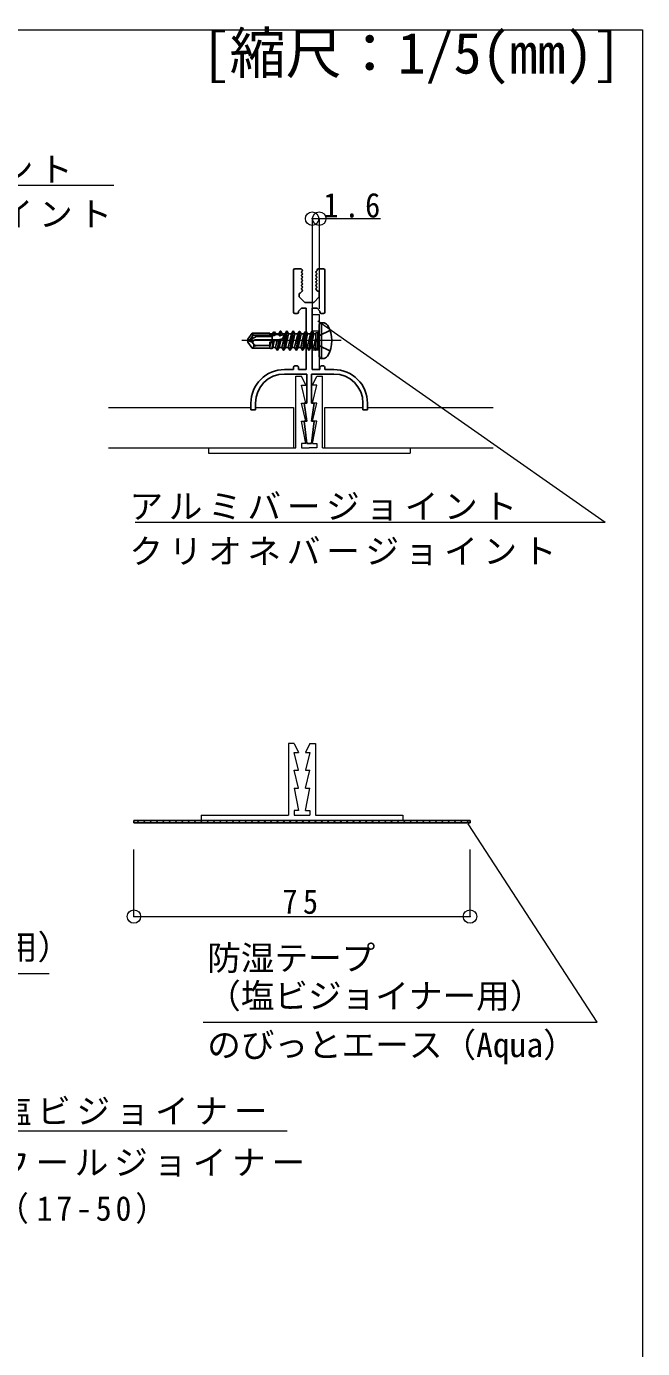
# Model space of a CAD drawing. Units: millimetres on the paper, with parts at other scales. Extents: x -195 to 195, y -135 to 132.
# Drawn here: x -29.5 to -2, y -88.1 to -29.1 of the extents above; entities that cross this region are included whole.
import ezdxf
from ezdxf.enums import TextEntityAlignment as Align

# ---------------------------------------------------------------- set-up
doc = ezdxf.new("R2010")
doc.units = ezdxf.units.MM
doc.header["$PDMODE"] = 32
doc.header["$PDSIZE"] = 0.6
for name, pattern in [('CHAIN1', [8, 5, -1, 1, -1]), ('DASHED1', [1.8, 1.2, -0.6]), ('LONG_DASHED1', [7, 6, -1])]:
    doc.linetypes.add(name, pattern=pattern)
for name, color, linetype, lineweight in [('3-0_中心線', 4, 'CHAIN1', 9), ('3-2_野縁受け', 3, 'Continuous', 18), ('3-3_野縁', 2, 'Continuous', 25), ('3-5_寸法', 4, 'Continuous', 9), ('3-6_文字', 7, 'Continuous', 18), ('3-B_補強金具・金具・その他', 3, 'Continuous', 18), ('3-C_ビス・アンカーボルト・強調図形', 2, 'Continuous', 25), ('3-D_パネル', 4, 'Continuous', 9), ('F-3_野縁', 3, 'Continuous', 18)]:
    doc.layers.add(name, color=color, linetype=linetype, lineweight=lineweight)
doc.layers.add('F-6_文字', color=7, linetype='Continuous')
doc.styles.add('ＭＳ ゴシック', font='')
doc.styles.get('ＭＳ ゴシック').set_extended_font_data('MS Gothic')

msp = doc.modelspace()

# ---------------------------------------------------------------- linework, layer by layer
at = {"layer": '3-0_中心線'}
msp.add_line((-15.456, -43.119), (-19.882, -43.119), dxfattribs=at)
at = {"layer": '3-2_野縁受け'}
for p, q in [((-17.476, -47.909), (-17.476, -44.709)), ((-17.476, -44.709), (-17.216, -44.709)), ((-16.536, -44.709), (-16.276, -44.709)), ((-16.276, -47.909), (-16.276, -44.709)), ((-21.376, -47.909), (-17.476, -47.909)), ((-21.376, -47.909), (-21.376, -48.149)), ((-21.376, -48.149), (-12.376, -48.149)), ((-21.376, -48.149), (-12.376, -48.149)), ((-16.276, -47.909), (-12.376, -47.909)), ((-12.376, -47.909), (-12.376, -48.149)), ((-17.798, -61.108), (-17.798, -64.308)), ((-17.548, -61.108), (-17.798, -61.108)), ((-17.548, -61.108), (-17.348, -61.508)), ((-16.848, -61.108), (-17.048, -61.508)), ((-16.848, -61.108), (-16.598, -61.108)), ((-16.598, -61.108), (-16.598, -64.308)), ((-17.548, -61.508), (-17.348, -61.508)), ((-17.348, -62.308), (-17.548, -61.508)), ((-17.048, -61.508), (-16.848, -61.508)), ((-16.848, -61.508), (-17.048, -62.308)), ((-17.548, -62.308), (-17.348, -62.308)), ((-17.348, -63.108), (-17.548, -62.308)), ((-17.048, -62.308), (-16.848, -62.308)), ((-17.048, -63.108), (-16.848, -62.308)), ((-17.548, -63.108), (-17.348, -63.108)), ((-17.548, -63.108), (-17.348, -64.108)), ((-17.048, -63.108), (-16.848, -63.108)), ((-17.048, -64.108), (-16.848, -63.108)), ((-21.698, -64.308), (-21.698, -64.548)), ((-21.698, -64.308), (-17.798, -64.308)), ((-17.548, -64.308), (-16.848, -64.308)), ((-17.048, -64.108), (-16.848, -64.108)), ((-16.848, -64.108), (-16.848, -64.308)), ((-16.598, -64.308), (-12.698, -64.308)), ((-12.698, -64.308), (-12.698, -64.548)), ((-21.698, -64.548), (-12.698, -64.548))]:
    msp.add_line(p, q, dxfattribs=at)
for points in [[(-17.026, -47.709), (-17.216, -46.709), (-17.026, -46.709), (-17.216, -45.909), (-17.026, -45.909), (-17.216, -45.109), (-17.026, -45.109), (-17.216, -44.709)], [(-16.726, -47.709), (-16.536, -46.709), (-16.726, -46.709), (-16.536, -45.909), (-16.726, -45.909), (-16.536, -45.109), (-16.726, -45.109), (-16.536, -44.709)], [(-17.026, -47.709), (-17.216, -47.709), (-17.216, -47.909), (-16.876, -47.909)], [(-16.726, -47.709), (-16.536, -47.709), (-16.536, -47.909), (-16.876, -47.909)], [(-17.348, -64.108), (-17.548, -64.108), (-17.548, -64.308)]]:
    msp.add_lwpolyline(points, dxfattribs=at)
at = {"layer": '3-3_野縁'}
for p, q in [((-17.576, -39.969), (-17.576, -41.849)), ((-17.259, -39.909), (-17.516, -39.909)), ((-17.188, -40.012), (-17.22, -40.045)), ((-17.22, -40.073), (-17.188, -40.106)), ((-17.217, -39.927), (-17.188, -39.956)), ((-16.532, -39.998), (-16.564, -40.031)), ((-16.564, -40.087), (-16.532, -40.12)), ((-16.532, -40.148), (-16.564, -40.181)), ((-16.526, -39.969), (-16.526, -39.984)), ((-16.466, -39.909), (-16.236, -39.909)), ((-16.176, -39.969), (-16.176, -41.849)), ((-17.188, -40.162), (-17.22, -40.195)), ((-17.22, -40.223), (-17.188, -40.256)), ((-17.188, -40.312), (-17.22, -40.345)), ((-17.22, -40.373), (-17.188, -40.406)), ((-17.188, -40.462), (-17.22, -40.495)), ((-17.22, -40.523), (-17.188, -40.556)), ((-17.188, -40.612), (-17.22, -40.645)), ((-17.22, -40.673), (-17.188, -40.706)), ((-16.564, -40.237), (-16.532, -40.27)), ((-16.532, -40.298), (-16.564, -40.331)), ((-16.564, -40.387), (-16.532, -40.42)), ((-16.532, -40.448), (-16.564, -40.481)), ((-16.564, -40.537), (-16.532, -40.57)), ((-16.532, -40.598), (-16.564, -40.631)), ((-16.564, -40.687), (-16.532, -40.72)), ((-17.316, -41.009), (-17.316, -41.169)), ((-17.309, -41.009), (-17.316, -41.009)), ((-17.316, -41.169), (-17.076, -41.409)), ((-17.266, -40.991), (-17.188, -40.912)), ((-17.188, -40.762), (-17.22, -40.795)), ((-17.22, -40.823), (-17.188, -40.856)), ((-16.436, -41.169), (-16.676, -41.409)), ((-16.523, -40.887), (-16.567, -40.834)), ((-16.532, -40.748), (-16.564, -40.781)), ((-16.477, -40.909), (-16.436, -40.909)), ((-16.436, -40.909), (-16.436, -41.169)), ((-17.516, -41.909), (-17.416, -41.909)), ((-17.356, -41.849), (-17.356, -41.799)), ((-16.676, -41.409), (-17.076, -41.409)), ((-17.006, -44.409), (-17.006, -41.669)), ((-16.746, -44.409), (-16.746, -41.669)), ((-16.746, -41.669), (-16.526, -41.669)), ((-16.396, -41.799), (-16.526, -41.669)), ((-16.396, -41.849), (-16.396, -41.799)), ((-16.236, -41.909), (-16.336, -41.909)), ((-17.416, -44.249), (-17.516, -44.249)), ((-16.336, -44.249), (-16.236, -44.249)), ((-17.576, -44.409), (-17.976, -44.409)), ((-16.976, -44.609), (-17.976, -44.609)), ((-17.576, -44.309), (-17.576, -44.409)), ((-17.356, -44.309), (-17.356, -44.409)), ((-17.006, -44.409), (-17.356, -44.409)), ((-16.976, -45.909), (-16.976, -44.609)), ((-16.776, -45.909), (-16.776, -44.609)), ((-16.776, -44.609), (-15.776, -44.609)), ((-16.746, -44.409), (-16.396, -44.409)), ((-16.396, -44.309), (-16.396, -44.409)), ((-16.176, -44.309), (-16.176, -44.409)), ((-16.176, -44.409), (-15.776, -44.409)), ((-19.476, -45.909), (-19.476, -46.209)), ((-19.276, -45.909), (-19.276, -46.209)), ((-17.096, -45.909), (-16.976, -45.909)), ((-16.776, -46.709), (-16.656, -45.909)), ((-16.656, -45.909), (-16.776, -45.909)), ((-14.476, -45.909), (-14.476, -46.209)), ((-14.276, -45.909), (-14.276, -46.209)), ((-19.476, -46.209), (-19.276, -46.209)), ((-14.476, -46.209), (-14.276, -46.209)), ((-16.976, -47.709), (-17.096, -46.709)), ((-16.776, -47.709), (-16.656, -46.709)), ((-16.656, -46.709), (-16.776, -46.709)), ((-16.976, -47.709), (-16.776, -47.709))]:
    msp.add_line(p, q, dxfattribs=at)
for points in [[(-17.356, -41.799), (-17.226, -41.669), (-17.006, -41.669)], [(-17.096, -46.709), (-16.976, -46.709), (-17.096, -45.909)]]:
    msp.add_lwpolyline(points, dxfattribs=at)
for centre, radius, start, end in [((-17.516, -39.969), 0.06, 90, 180), ((-17.259, -39.969), 0.06, 44.87045, 90), ((-17.206, -40.059), 0.02, 135.12955, 224.87045), ((-17.216, -39.984), 0.04, 315.12955, 44.87045), ((-17.216, -40.134), 0.04, 315.12955, 44.87045), ((-16.536, -40.059), 0.04, 135.12955, 224.87045), ((-16.546, -39.984), 0.02, 315.12955, 0), ((-16.546, -40.134), 0.02, 315.12955, 44.87045), ((-16.466, -39.969), 0.06, 90, 180), ((-16.236, -39.969), 0.06, 0, 90), ((-17.206, -40.209), 0.02, 135.12955, 224.87045), ((-17.206, -40.359), 0.02, 135.12955, 224.87045), ((-17.206, -40.509), 0.02, 135.12955, 224.87045), ((-17.206, -40.659), 0.02, 135.12955, 224.87045), ((-17.216, -40.284), 0.04, 315.12955, 44.87045), ((-17.216, -40.434), 0.04, 315.12955, 44.87045), ((-17.216, -40.584), 0.04, 315.12955, 44.87045), ((-17.216, -40.734), 0.04, 315.12955, 44.87045), ((-16.536, -40.209), 0.04, 135.12955, 224.87045), ((-16.536, -40.359), 0.04, 135.12955, 224.87045), ((-16.536, -40.509), 0.04, 135.12955, 224.87045), ((-16.536, -40.659), 0.04, 135.12955, 224.87045), ((-16.546, -40.284), 0.02, 315.12955, 44.87045), ((-16.546, -40.434), 0.02, 315.12955, 44.87045), ((-16.546, -40.584), 0.02, 315.12955, 44.87045), ((-16.546, -40.734), 0.02, 315.12955, 44.87045), ((-17.309, -40.949), 0.06, 270, 315.12955), ((-17.206, -40.809), 0.02, 135.12955, 224.87045), ((-17.216, -40.884), 0.04, 315.12955, 44.87045), ((-16.536, -40.809), 0.04, 135.12955, 219.50926), ((-16.477, -40.849), 0.06, 219.50926, 270), ((-17.516, -41.849), 0.06, 180, 270), ((-17.416, -41.849), 0.06, 270, 0), ((-16.336, -41.849), 0.06, 180, 270), ((-16.236, -41.849), 0.06, 270, 0), ((-17.516, -44.309), 0.06, 90, 180), ((-17.416, -44.309), 0.06, 0, 90), ((-16.336, -44.309), 0.06, 90, 180), ((-16.236, -44.309), 0.06, 0, 90), ((-17.976, -45.909), 1.5, 90, 180), ((-17.976, -45.909), 1.3, 90, 180), ((-15.776, -45.909), 1.5, 0, 90), ((-15.776, -45.909), 1.3, 0, 90)]:
    msp.add_arc(centre, radius, start, end, dxfattribs=at)
at = {"layer": '3-5_寸法'}
for p, q in [((-16.746, -37.671), (-13.691, -37.671)), ((-16.746, -37.671), (-16.746, -41.7)), ((-16.426, -37.671), (-16.426, -41.7)), ((-24.698, -68.842), (-24.698, -65.846)), ((-9.698, -68.842), (-9.698, -65.846)), ((-24.698, -68.842), (-9.698, -68.842))]:
    msp.add_line(p, q, dxfattribs=at)
at = {"layer": '3-5_寸法', "color": 3}
for p in [(-16.746, -37.671), (-16.426, -37.671), (-24.698, -68.842), (-9.698, -68.842)]:
    msp.add_point(p, dxfattribs=at)
at = {"layer": '3-6_文字'}
for p, q in [((-3.669, -51.241), (-16.491, -42.248)), ((-3.669, -51.241), (-24.645, -51.241)), ((-50.178, -71.378), (-28.479, -71.378)), ((-35.967, -78.404), (-17.866, -78.404))]:
    msp.add_line(p, q, dxfattribs=at)
for points in [[(-25.588, -36.186), (-45.176, -36.186), (-48.91, -42.653)], [(-21.601, -73.561), (-4.028, -73.561), (-9.788, -64.698)]]:
    msp.add_lwpolyline(points, dxfattribs=at)
at = {"layer": '3-B_補強金具・金具・その他'}
for p, q in [((-16.746, -41.949), (-16.426, -41.949)), ((-16.426, -41.949), (-16.426, -44.409))]:
    msp.add_line(p, q, dxfattribs=at)
at = {"layer": '3-B_補強金具・金具・その他', "linetype": 'DASHED1'}
for p, q in [((-16.426, -42.699), (-16.746, -42.699)), ((-16.426, -43.539), (-16.746, -43.539))]:
    msp.add_line(p, q, dxfattribs=at)
at = {"layer": '3-B_補強金具・金具・その他'}
msp.add_lwpolyline([(-16.746, -41.949), (-16.426, -41.949), (-16.426, -44.409), (-16.746, -44.409)], close=True, dxfattribs=at)
msp.add_lwpolyline([(-16.746, -41.949), (-16.746, -44.409), (-16.426, -44.409)], dxfattribs=at)
at = {"layer": '3-C_ビス・アンカーボルト・強調図形'}
for p, q in [((-16.426, -43.819), (-16.426, -42.419)), ((-16.326, -43.919), (-16.326, -42.319)), ((-16.326, -42.319), (-16.266, -42.319)), ((-19.626, -43.119), (-19.61, -43.047)), ((-19.526, -43.101), (-19.626, -43.119)), ((-19.61, -43.047), (-19.422, -42.779)), ((-19.61, -43.047), (-19.526, -43.101)), ((-19.526, -43.101), (-19.37, -42.879)), ((-19.245, -42.939), (-19.526, -43.101)), ((-18.626, -42.779), (-19.422, -42.779)), ((-19.37, -42.879), (-19.422, -42.779)), ((-19.37, -42.879), (-18.526, -42.879)), ((-19.345, -43.109), (-19.293, -43.079)), ((-19.293, -43.079), (-18.24, -43.079)), ((-19.245, -42.939), (-18.526, -42.939)), ((-18.626, -42.779), (-18.626, -42.836)), ((-18.518, -42.819), (-18.626, -42.819)), ((-18.626, -42.836), (-18.523, -42.841)), ((-18.626, -43.183), (-18.067, -43.032)), ((-18.526, -43.156), (-18.526, -42.841)), ((-18.523, -42.841), (-18.518, -42.819)), ((-18.504, -42.882), (-18.523, -42.841)), ((-18.469, -42.734), (-18.518, -42.819)), ((-18.469, -42.734), (-18.504, -42.882)), ((-18.504, -42.882), (-18.443, -42.886)), ((-18.417, -42.719), (-18.469, -42.734)), ((-18.417, -42.719), (-18.443, -42.886)), ((-18.366, -42.85), (-18.443, -42.886)), ((-18.417, -42.719), (-18.359, -42.819)), ((-18.377, -43.419), (-18.301, -43.095)), ((-18.359, -42.819), (-18.366, -42.85)), ((-18.366, -42.85), (-18.245, -42.857)), ((-18.236, -42.819), (-18.359, -42.819)), ((-18.237, -43.119), (-18.301, -43.095)), ((-18.245, -42.857), (-18.236, -42.819)), ((-18.2, -42.899), (-18.245, -42.857)), ((-18.166, -42.699), (-18.236, -42.819)), ((-18.131, -43.05), (-18.218, -43.419)), ((-18.131, -43.05), (-18.216, -43.114)), ((-18.166, -42.699), (-18.2, -42.899)), ((-18.2, -42.899), (-18.18, -42.9)), ((-18.146, -42.699), (-18.18, -42.9)), ((-18.088, -42.865), (-18.18, -42.9)), ((-18.146, -42.699), (-18.166, -42.699)), ((-18.146, -42.699), (-18.077, -42.819)), ((-18.095, -43.419), (-17.954, -42.819)), ((-18.077, -42.819), (-18.088, -42.865)), ((-18.088, -42.865), (-18.039, -42.868)), ((-17.954, -42.819), (-18.077, -42.819)), ((-17.864, -42.699), (-18.005, -43.539)), ((-17.884, -42.699), (-17.954, -42.819)), ((-17.795, -42.819), (-17.936, -43.419)), ((-17.864, -42.699), (-17.884, -42.699)), ((-17.864, -42.699), (-17.795, -42.819)), ((-17.813, -43.419), (-17.672, -42.819)), ((-17.672, -42.819), (-17.795, -42.819)), ((-17.582, -42.699), (-17.723, -43.539)), ((-17.602, -42.699), (-17.672, -42.819)), ((-17.513, -42.819), (-17.654, -43.419)), ((-17.582, -42.699), (-17.602, -42.699)), ((-17.582, -42.699), (-17.513, -42.819)), ((-17.531, -43.419), (-17.39, -42.819)), ((-17.39, -42.819), (-17.513, -42.819)), ((-17.29, -42.717), (-17.441, -43.539)), ((-17.326, -42.709), (-17.39, -42.819)), ((-17.236, -42.81), (-17.372, -43.419)), ((-17.29, -42.717), (-17.326, -42.709)), ((-17.29, -42.717), (-17.236, -42.81)), ((-17.249, -43.419), (-17.108, -42.819)), ((-17.108, -42.819), (-17.236, -42.819)), ((-17.008, -42.717), (-17.159, -43.539)), ((-17.044, -42.709), (-17.108, -42.819)), ((-16.954, -42.81), (-17.09, -43.419)), ((-17.008, -42.717), (-17.044, -42.709)), ((-17.008, -42.717), (-16.954, -42.81)), ((-16.963, -43.419), (-16.822, -42.819)), ((-16.822, -42.819), (-16.954, -42.819)), ((-16.722, -42.717), (-16.873, -43.539)), ((-16.758, -42.709), (-16.822, -42.819)), ((-16.668, -42.81), (-16.804, -43.419)), ((-16.722, -42.717), (-16.758, -42.709)), ((-16.722, -42.717), (-16.668, -42.81)), ((-16.681, -43.419), (-16.586, -43.016)), ((-16.586, -42.819), (-16.668, -42.819)), ((-16.586, -42.765), (-16.489, -42.762)), ((-16.586, -42.765), (-16.586, -43.53)), ((-16.426, -42.699), (-16.489, -42.762)), ((-16.489, -42.762), (-16.489, -43.475)), ((-19.538, -43.138), (-19.626, -43.119)), ((-19.376, -43.409), (-19.422, -43.459)), ((-18.626, -43.459), (-19.422, -43.459)), ((-19.366, -43.26), (-19.376, -43.247)), ((-19.215, -43.339), (-18.626, -43.339)), ((-18.626, -43.28), (-18.602, -43.176)), ((-18.626, -43.183), (-18.626, -43.459)), ((-18.581, -43.212), (-18.626, -43.406)), ((-18.538, -43.484), (-18.626, -43.459)), ((-18.581, -43.212), (-18.602, -43.176)), ((-18.581, -43.212), (-18.491, -43.188)), ((-18.491, -43.188), (-18.538, -43.484)), ((-18.538, -43.484), (-18.5, -43.419)), ((-18.432, -43.131), (-18.5, -43.419)), ((-18.377, -43.419), (-18.5, -43.419)), ((-18.432, -43.131), (-18.491, -43.188)), ((-18.287, -43.539), (-18.307, -43.539)), ((-18.216, -43.114), (-18.287, -43.539)), ((-18.287, -43.539), (-18.218, -43.419)), ((-18.237, -43.119), (-18.216, -43.114)), ((-18.095, -43.419), (-18.218, -43.419)), ((-18.005, -43.539), (-18.025, -43.539)), ((-18.005, -43.539), (-17.936, -43.419)), ((-17.813, -43.419), (-17.936, -43.419)), ((-17.723, -43.539), (-17.743, -43.539)), ((-17.723, -43.539), (-17.654, -43.419)), ((-17.531, -43.419), (-17.654, -43.419)), ((-17.441, -43.539), (-17.461, -43.539)), ((-17.441, -43.539), (-17.372, -43.419)), ((-17.159, -43.539), (-17.179, -43.539)), ((-17.159, -43.539), (-17.09, -43.419)), ((-16.873, -43.539), (-16.893, -43.539)), ((-16.873, -43.539), (-16.804, -43.419)), ((-16.611, -43.539), (-16.681, -43.419)), ((-16.586, -43.384), (-16.611, -43.539)), ((-16.591, -43.539), (-16.611, -43.539)), ((-16.586, -43.51), (-16.591, -43.539)), ((-16.591, -43.539), (-16.586, -43.53)), ((-16.586, -43.473), (-16.489, -43.475)), ((-16.426, -43.539), (-16.489, -43.475)), ((-16.326, -43.919), (-16.266, -43.919)), ((-24.698, -64.548), (-9.698, -64.548)), ((-24.564, -64.648), (-24.464, -64.548)), ((-24.281, -64.648), (-24.181, -64.548)), ((-23.999, -64.648), (-23.899, -64.548)), ((-23.716, -64.648), (-23.616, -64.548)), ((-23.433, -64.648), (-23.333, -64.548)), ((-23.15, -64.648), (-23.05, -64.548)), ((-22.867, -64.648), (-22.767, -64.548)), ((-22.584, -64.648), (-22.484, -64.548)), ((-22.301, -64.648), (-22.201, -64.548)), ((-22.019, -64.648), (-21.919, -64.548)), ((-21.736, -64.648), (-21.636, -64.548)), ((-21.453, -64.648), (-21.353, -64.548)), ((-21.17, -64.648), (-21.07, -64.548)), ((-20.887, -64.648), (-20.787, -64.548)), ((-20.604, -64.648), (-20.504, -64.548)), ((-20.322, -64.648), (-20.222, -64.548)), ((-20.039, -64.648), (-19.939, -64.548)), ((-19.756, -64.648), (-19.656, -64.548)), ((-19.473, -64.648), (-19.373, -64.548)), ((-19.19, -64.648), (-19.09, -64.548)), ((-18.907, -64.648), (-18.807, -64.548)), ((-18.625, -64.648), (-18.525, -64.548)), ((-18.342, -64.648), (-18.242, -64.548)), ((-18.059, -64.648), (-17.959, -64.548)), ((-17.776, -64.648), (-17.676, -64.548)), ((-17.493, -64.648), (-17.393, -64.548)), ((-17.21, -64.648), (-17.11, -64.548)), ((-16.927, -64.648), (-16.827, -64.548)), ((-16.645, -64.648), (-16.545, -64.548)), ((-16.362, -64.648), (-16.262, -64.548)), ((-16.079, -64.648), (-15.979, -64.548)), ((-15.796, -64.648), (-15.696, -64.548)), ((-15.513, -64.648), (-15.413, -64.548)), ((-15.23, -64.648), (-15.13, -64.548)), ((-14.948, -64.648), (-14.848, -64.548)), ((-14.665, -64.648), (-14.565, -64.548)), ((-14.382, -64.648), (-14.282, -64.548)), ((-14.099, -64.648), (-13.999, -64.548)), ((-13.816, -64.648), (-13.716, -64.548)), ((-13.533, -64.648), (-13.433, -64.548)), ((-13.251, -64.648), (-13.151, -64.548)), ((-12.968, -64.648), (-12.868, -64.548)), ((-12.685, -64.648), (-12.585, -64.548)), ((-12.402, -64.648), (-12.302, -64.548)), ((-12.119, -64.648), (-12.019, -64.548)), ((-11.836, -64.648), (-11.736, -64.548)), ((-11.553, -64.648), (-11.453, -64.548)), ((-11.271, -64.648), (-11.171, -64.548)), ((-10.988, -64.648), (-10.888, -64.548)), ((-10.705, -64.648), (-10.605, -64.548)), ((-10.422, -64.648), (-10.322, -64.548)), ((-10.139, -64.648), (-10.039, -64.548)), ((-9.856, -64.648), (-9.756, -64.548)), ((-9.698, -64.548), (-9.698, -64.648))]:
    msp.add_line(p, q, dxfattribs=at)
at = {"layer": '3-C_ビス・アンカーボルト・強調図形', "linetype": 'LONG_DASHED1'}
for p, q in [((-16.535, -43.119), (-16.413, -42.89)), ((-15.95, -42.659), (-16.413, -42.89)), ((-16.535, -43.119), (-16.413, -43.348)), ((-15.95, -43.579), (-16.413, -43.348))]:
    msp.add_line(p, q, dxfattribs=at)
at = {"layer": '3-C_ビス・アンカーボルト・強調図形'}
for points in [[(-17.884, -42.699), (-18.025, -43.539), (-18.095, -43.419)], [(-17.602, -42.699), (-17.743, -43.539), (-17.813, -43.419)], [(-17.326, -42.709), (-17.461, -43.539), (-17.531, -43.419)], [(-17.044, -42.709), (-17.179, -43.539), (-17.249, -43.419)], [(-16.758, -42.709), (-16.893, -43.539), (-16.963, -43.419)], [(-19.422, -43.459), (-19.61, -43.191), (-19.626, -43.119)], [(-18.237, -43.119), (-18.307, -43.539), (-18.377, -43.419)], [(-17.244, -43.428), (-17.368, -43.419), (-17.372, -43.419)], [(-16.962, -43.428), (-17.086, -43.419), (-17.09, -43.419)], [(-16.676, -43.428), (-16.8, -43.419), (-16.804, -43.419)], [(-9.698, -64.648), (-24.698, -64.648), (-24.698, -64.548)]]:
    msp.add_lwpolyline(points, dxfattribs=at)
for centre, radius, start, end in [((-16.326, -42.419), 0.1, 90, 180), ((-16.266, -42.559), 0.24, 31.89079, 90), ((-17.166, -43.119), 1.3, 328.10922, 31.89079), ((-18.176, -42.929), 0.15, 316.4554, 23.92075), ((-19.48, -42.876), 0.269, 257.5, 300.00002), ((-19.596, -43.401), 0.269, 35, 77.5), ((-19.297, -43.192), 0.0958, 120.00002, 215.00002), ((-19.463, -43.328), 0.119, 317.15434, 35), ((-19.215, -43.559), 0.22, 90, 137.15434), ((-19.215, -43.155), 0.184, 215.00002, 270), ((-16.326, -43.819), 0.1, 180, 270), ((-16.266, -43.679), 0.24, 270, 328.10922)]:
    msp.add_arc(centre, radius, start, end, dxfattribs=at)
at = {"layer": '3-D_パネル'}
for p, q in [((-25.832, -46.109), (-19.476, -46.109)), ((-19.276, -46.109), (-17.576, -46.109)), ((-17.576, -46.109), (-17.576, -47.909)), ((-16.176, -47.909), (-16.176, -46.109)), ((-16.176, -46.109), (-14.476, -46.109)), ((-14.276, -46.109), (-8.66, -46.109)), ((-25.832, -47.909), (-17.576, -47.909)), ((-16.176, -47.909), (-8.66, -47.909))]:
    msp.add_line(p, q, dxfattribs=at)
at = {"layer": 'F-3_野縁'}
for p, q in [((-83.181, -29.241), (-2, -29.241)), ((-2, -29.241), (-2, -112.5))]:
    msp.add_line(p, q, dxfattribs=at)

# ---------------------------------------------------------------- texts
at = {"layer": '3-5_寸法', "char_height": 1.1, "attachment_point": 7, "style": 'ＭＳ ゴシック'}
for s, insert in [('\\T1.38;\\W0.9;1.6', (-16.238, -37.635)), ('\\T1.36;\\W0.9;75', (-18.07, -68.736))]:
    msp.add_mtext(s, dxfattribs=dict(at, insert=insert))
at = {"layer": '3-6_文字', "style": 'ＭＳ ゴシック'}
for s, p in [('防湿テープ（塩ビジョイナー用）', (-50.006, -71.08)), ('防湿テープ', (-21.429, -71.571)), ('（塩ビジョイナー用）', (-21.429, -73.262)), ('のびっとエース（Aqua）', (-21.429, -75.45))]:
    msp.add_text(s, height=1.1, dxfattribs=at).set_placement(p, align=Align.BOTTOM_LEFT)
at = {"layer": '3-6_文字', "char_height": 1.1, "attachment_point": 7, "style": 'ＭＳ ゴシック'}
for s, insert in [('\\T1.17;アルミバージョイント', (-44.73, -36.097)), ('\\T1.17;クリオネバージョイント', (-44.73, -38.1)), ('\\T1.17;アルミバージョイント', (-24.899, -51.153)), ('\\T1.17;クリオネバージョイント', (-24.899, -53.155)), ('\\T1.17;メイン塩ビジョイナー', (-36.04, -78.162)), ('\\T1.17;グラスウールジョイナー', (-36.114, -80.476)), ('\\T1.24;\\W0.95;ベース（17-50）', (-36.114, -82.57))]:
    msp.add_mtext(s, dxfattribs=dict(at, insert=insert))
at = {"layer": 'F-6_文字', "style": 'ＭＳ ゴシック'}
msp.add_text('[縮尺：1/5(mm)]', height=1.833, dxfattribs=at).set_placement((-21.673, -31.741), align=Align.BOTTOM_LEFT)

doc.saveas('drawing.dxf')
